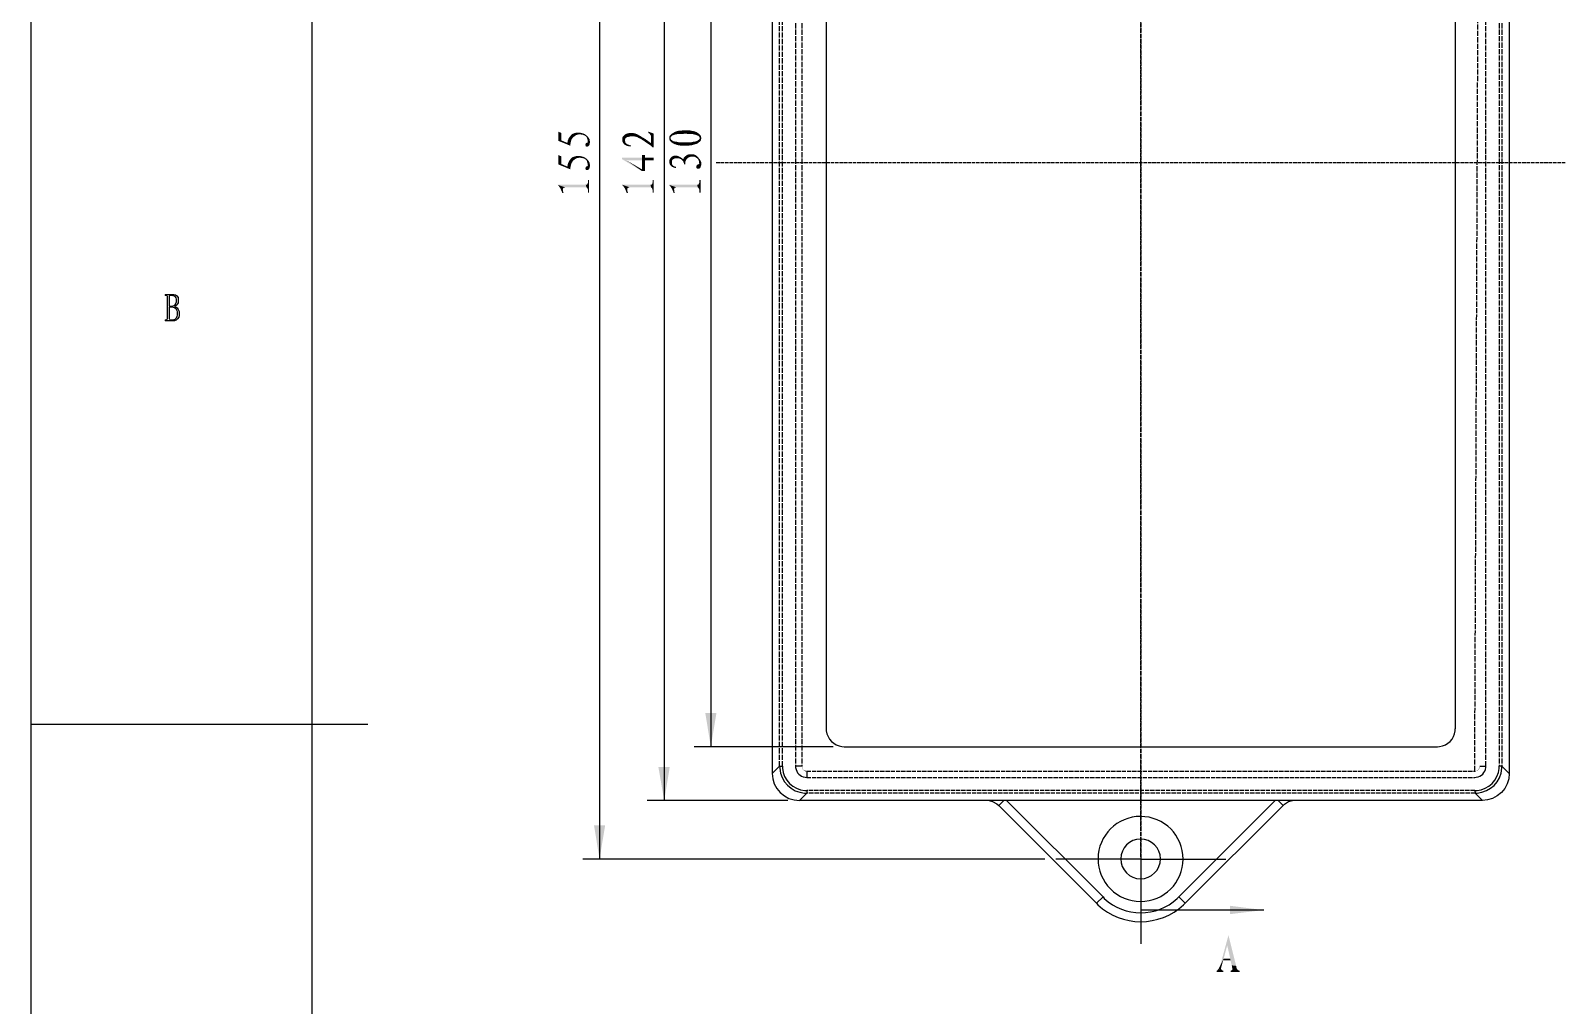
# Model space of a CAD drawing. Header units: millimetres. Extents: x 25 to 550, y -188 to 205.
# Drawn here: x 25.3 to 196, y -33.4 to 75 of the extents above; entities that cross this region are included whole.
import ezdxf

# ---------------------------------------------------------------- set-up
doc = ezdxf.new("R2010")
doc.units = ezdxf.units.MM
doc.linetypes.add('PDF_IMPORT', pattern=[1, 0.8, -0.2])
doc.layers.add('PDF_图层 1', color=7, linetype='Continuous', true_color=0x231f20)

msp = doc.modelspace()

# ---------------------------------------------------------------- linework, layer by layer
at = {"layer": 'PDF_图层 1', "color": 7, "lineweight": -3}
for points in [[(25.27, 183.43), (25.27, -187.75)], [(56.53, 177.2), (56.53, -181.49)], [(88.56, 137.84), (88.56, 60.35)], [(95.75, 131.32), (95.75, 60.35)], [(107.77, 128.33), (107.77, -7.65)], [(189.77, 128.33), (189.77, -7.65)], [(100.94, 125.34), (100.94, 60.35), (100.94, -4.66)], [(113.78, 123.33), (113.78, -2.65)], [(183.76, 123.33), (183.76, -2.65)], [(88.56, 60.35), (88.56, -17.16)], [(95.75, 60.35), (95.75, -10.64)], [(40.22, 45.68), (40.22, 45.57)], [(40.22, 45.68), (41.21, 45.68)], [(40.36, 45.57), (40.22, 45.57)], [(40.45, 45.51), (40.45, 45.46)], [(40.45, 45.46), (40.45, 42.94)], [(40.7, 45.51), (40.67, 45.46)], [(40.67, 45.46), (40.67, 44.38)], [(40.76, 45.57), (40.7, 45.54)], [(41.07, 45.57), (40.79, 45.57)], [(41.07, 45.57), (41.18, 45.54)], [(41.18, 44.41), (41.1, 44.38)], [(41.18, 45.54), (41.32, 45.43)], [(41.32, 44.52), (41.18, 44.41)], [(41.21, 45.68), (41.38, 45.63)], [(41.41, 44.41), (41.27, 44.33)], [(41.32, 45.43), (41.41, 45.31)], [(41.41, 44.69), (41.32, 44.52)], [(41.38, 45.63), (41.52, 45.51)], [(41.41, 45.31), (41.44, 45.15)], [(41.44, 44.83), (41.41, 44.69)], [(41.52, 44.47), (41.41, 44.41)], [(41.44, 45.15), (41.44, 44.83)], [(41.52, 45.51), (41.66, 45.34)], [(41.6, 44.61), (41.52, 44.47)], [(41.66, 44.75), (41.6, 44.61)], [(41.66, 45.34), (41.69, 45.17)], [(41.69, 44.89), (41.66, 44.75)], [(41.69, 45.17), (41.69, 44.89)], [(40.22, 42.86), (40.22, 42.75)], [(40.22, 42.86), (40.36, 42.86)], [(41.27, 42.75), (40.22, 42.75)], [(40.45, 42.89), (40.39, 42.86)], [(40.67, 44.38), (41.1, 44.38)], [(40.67, 44.27), (40.67, 42.94)], [(41.13, 44.27), (40.67, 44.27)], [(40.7, 42.89), (40.76, 42.86)], [(40.79, 42.86), (41.18, 42.86)], [(41.13, 44.27), (41.27, 44.21)], [(41.29, 42.89), (41.18, 42.86)], [(41.27, 44.33), (41.44, 44.27)], [(41.27, 44.21), (41.41, 44.1)], [(41.44, 42.8), (41.27, 42.75)], [(41.44, 43.03), (41.29, 42.89)], [(41.41, 44.1), (41.52, 43.9)], [(41.44, 44.27), (41.58, 44.19)], [(41.52, 43.2), (41.44, 43.03)], [(41.6, 42.94), (41.44, 42.8)], [(41.52, 43.9), (41.55, 43.73)], [(41.55, 43.37), (41.52, 43.2)], [(41.55, 43.73), (41.55, 43.37)], [(41.58, 44.19), (41.69, 43.99)], [(41.75, 43.14), (41.6, 42.94)], [(41.69, 43.99), (41.77, 43.79)], [(41.8, 43.34), (41.75, 43.14)], [(41.77, 43.79), (41.8, 43.65)], [(41.8, 43.65), (41.8, 43.34)], [(25.27, -2.15), (62.77, -2.15)], [(113.78, -2.65), (113.78, -2.88)], [(183.76, -2.88), (183.76, -2.65)], [(114.54, -4.66), (99.08, -4.66)], [(115.53, -4.63), (115.79, -4.66)], [(115.79, -4.66), (181.78, -4.66)], [(181.78, -4.66), (182.01, -4.63)], [(108.59, -6.83), (107.77, -7.65)], [(108.59, -6.83), (108.62, -7.05)], [(108.65, -6.83), (108.7, -6.83)], [(108.73, -6.83), (108.82, -6.83), (108.9, -6.83)], [(108.9, -6.83), (108.9, -7.05)], [(111.07, -6.83), (110.37, -6.83)], [(110.37, -6.83), (110.37, -6.97)], [(186.5, -6.83), (187.17, -6.83)], [(187.17, -6.97), (187.17, -6.83)], [(188.64, -7.06), (188.64, -6.83)], [(188.92, -6.83), (188.87, -6.83), (188.81, -6.83), (188.72, -6.83), (188.64, -6.83)], [(188.95, -6.83), (189.77, -7.65)], [(188.95, -7.05), (188.95, -6.83)], [(107.77, -7.65), (107.83, -8.24), (108, -8.8), (108.28, -9.31), (108.65, -9.76), (109.13, -10.13), (109.63, -10.41), (110.2, -10.58), (110.79, -10.64)], [(111.44, -8.04), (111.61, -8.07)], [(111.47, -7.34), (111.52, -7.37)], [(111.61, -7.36), (111.61, -8.07)], [(185.93, -8.07), (186.1, -8.04)], [(189.71, -8.24), (189.54, -8.8)], [(189.77, -7.65), (189.71, -8.24)], [(111.61, -9.82), (110.79, -10.64)], [(111.36, -9.82), (111.61, -9.82)], [(111.38, -9.51), (111.61, -9.54)], [(111.61, -9.54), (111.61, -9.62)], [(111.61, -9.62), (111.61, -9.68)], [(111.61, -9.68), (111.61, -9.74)], [(111.61, -9.74), (111.61, -9.79)], [(185.93, -9.54), (186.18, -9.51)], [(185.93, -9.54), (185.93, -9.62)], [(185.93, -9.62), (185.96, -9.68)], [(185.96, -9.68), (185.96, -9.74)], [(185.96, -9.74), (185.96, -9.79)], [(185.96, -9.82), (186.78, -10.64)], [(185.96, -9.82), (186.18, -9.82)], [(188.44, -10.13), (187.91, -10.41)], [(188.89, -9.76), (188.44, -10.13)], [(189.26, -9.31), (188.89, -9.76)], [(189.54, -8.8), (189.26, -9.31)], [(109.52, -10.64), (93.86, -10.64)], [(186.78, -10.64), (110.79, -10.64)], [(131.9, -10.64), (132.29, -10.75), (132.74, -11), (132.97, -11.2)], [(133.53, -10.64), (132.97, -11.2)], [(132.97, -11.2), (143.83, -22.07)], [(133.82, -10.64), (144.57, -21.36)], [(163.72, -10.64), (153, -21.36)], [(164.6, -11.2), (153.71, -22.07)], [(164.04, -10.64), (164.6, -11.2)], [(164.6, -11.2), (164.77, -11.03), (165.22, -10.75), (165.64, -10.64)], [(187.34, -10.58), (186.78, -10.64)], [(187.91, -10.41), (187.34, -10.58)], [(148.77, -16.56), (148.77, -22.83)], [(148.77, -16.9), (148.77, -17.16)], [(138.08, -17.16), (86.69, -17.16)], [(148.77, -17.16), (139.32, -17.16)], [(148.77, -17.16), (158.22, -17.16)], [(148.77, -17.16), (148.77, -26.58)], [(144.57, -21.36), (143.83, -22.07)], [(143.83, -22.07), (144, -22.23)], [(144.57, -21.36), (144.71, -21.53)], [(152.83, -21.53), (153, -21.36)], [(153, -21.36), (153.71, -22.07)], [(153.54, -22.23), (153.71, -22.07)], [(162.46, -22.83), (148.77, -22.83)]]:
    msp.add_lwpolyline(points, dxfattribs=at)
at = {"layer": 'PDF_图层 1', "color": 7, "linetype": 'PDF_IMPORT', "lineweight": -3, "ltscale": 0.616667}
msp.add_lwpolyline([(148.77, 146.89), (148.77, 140.66), (148.77, -16.56)], dxfattribs=at)
at = {"layer": 'PDF_图层 1', "color": 7, "linetype": 'PDF_IMPORT', "lineweight": -3, "ltscale": 0.576667}
msp.add_lwpolyline([(148.77, -16.9), (148.77, 137.58)], dxfattribs=at)
at = {"layer": 'PDF_图层 1', "color": 7, "linetype": 'PDF_IMPORT', "lineweight": -3, "ltscale": 0.7175}
for points in [[(108.59, -6.83), (108.59, 127.51)], [(108.9, -6.83), (108.9, 127.51)], [(110.37, 127.51), (110.37, -6.83)], [(111.07, 127.51), (111.07, -6.83)], [(185.93, -7.36), (186.5, 127.51)], [(187.17, -6.83), (187.17, 127.51)], [(188.64, 127.51), (188.64, -6.83)], [(188.95, 127.51), (188.95, -6.83)]]:
    msp.add_lwpolyline(points, dxfattribs=at)
at = {"layer": 'PDF_图层 1', "color": 7, "linetype": 'PDF_IMPORT', "lineweight": -3, "ltscale": 0.4875}
msp.add_lwpolyline([(101.54, 60.35), (196, 60.35)], dxfattribs=at)
at = {"layer": 'PDF_图层 1', "color": 7, "linetype": 'PDF_IMPORT', "lineweight": -3, "ltscale": 0.584167}
for points in [[(111.61, -7.36), (185.96, -7.36)], [(111.61, -8.07), (185.93, -8.07)], [(185.93, -9.54), (111.61, -9.54)], [(185.96, -9.82), (111.61, -9.82)]]:
    msp.add_lwpolyline(points, dxfattribs=at)
at = {"layer": 'PDF_图层 1', "color": 7, "lineweight": -3}
for centre, radius, start, end in [((148.75, -17.14), 4.73, 269.9101, 179.9015), ((148.75, -17.13), 2.2, 90.0822, 179.9178), ((148.74, -17.16), 4.71, 179.6151, 270.0486), ((148.72, -17.11), 2.25, 270.586, 359.414), ((148.77, -17.12), 6, 227.3541, 312.6459), ((148.77, -17.14), 6.98, 226.8839, 313.1161)]:
    msp.add_arc(centre, radius, start, end, dxfattribs=at)
for points in [[(113.78, -2.88), (113.91, -3.76), (114.63, -4.55), (115.53, -4.63)], [(182.01, -4.63), (182.95, -4.53), (183.64, -3.8), (183.76, -2.88)], [(108.62, -7.05), (108.7, -8.52), (109.89, -9.7), (111.36, -9.82)], [(108.9, -7.05), (109.01, -8.34), (110.08, -9.44), (111.38, -9.51)], [(110.37, -6.97), (110.48, -7.55), (110.84, -7.96), (111.44, -8.04)], [(186.1, -8.04), (186.65, -7.99), (187.11, -7.51), (187.17, -6.97)], [(186.18, -9.82), (187.7, -9.68), (188.8, -8.56), (188.95, -7.05)], [(186.18, -9.51), (187.46, -9.43), (188.55, -8.32), (188.64, -7.06)], [(150.97, -17.13), (150.97, -15.91), (149.96, -14.93), (148.74, -14.93)], [(146.54, -17.13), (146.54, -18.34), (147.53, -19.36), (148.74, -19.36)]]:
    msp.add_open_spline(points, degree=3, dxfattribs=at)
at = {"layer": 'PDF_图层 1', "color": 7, "transparency": 33554559}
for points in [[(84.32, 63.63), (83.99, 63.77), (84.32, 62.81)], [(83.99, 63.77), (83.99, 62.75), (84.32, 62.81)], [(85.23, 63.2), (85.11, 63.03), (85.31, 62.22)], [(85.37, 63.37), (85.23, 63.2), (85.37, 62.67)], [(85.31, 62.39), (85.23, 63.2), (85.31, 62.22)], [(85.23, 63.2), (85.31, 62.39), (85.34, 62.53)], [(85.23, 63.2), (85.34, 62.53), (85.37, 62.67)], [(85.51, 63.51), (85.37, 63.37), (85.51, 63.01)], [(85.37, 63.37), (85.37, 62.67), (85.4, 62.78)], [(85.37, 63.37), (85.4, 62.78), (85.45, 62.92)], [(85.37, 63.37), (85.45, 62.92), (85.51, 63.01)], [(85.51, 63.51), (85.65, 63.18), (85.71, 63.6)], [(85.51, 63.51), (85.51, 63.01), (85.57, 63.09)], [(85.51, 63.51), (85.57, 63.09), (85.65, 63.18)], [(85.71, 63.6), (85.65, 63.18), (85.79, 63.29)], [(85.71, 63.6), (85.79, 63.29), (85.93, 63.66)], [(85.93, 63.66), (85.79, 63.29), (85.96, 63.4)], [(85.93, 63.66), (86.16, 63.46), (86.21, 63.68)], [(85.93, 63.66), (85.96, 63.4), (86.16, 63.46)], [(86.21, 63.68), (86.16, 63.46), (86.36, 63.49)], [(86.21, 63.68), (86.36, 63.49), (86.44, 63.66)], [(86.44, 63.66), (86.36, 63.49), (86.53, 63.46)], [(86.44, 63.66), (86.53, 63.46), (86.69, 63.6)], [(86.69, 63.6), (86.53, 63.46), (86.72, 63.43)], [(86.69, 63.6), (86.72, 63.43), (86.86, 63.37)], [(86.69, 63.6), (86.86, 63.37), (86.92, 63.51)], [(86.92, 63.51), (86.86, 63.37), (87.01, 63.29)], [(86.92, 63.51), (87.01, 63.29), (87.06, 63.23)], [(86.92, 63.51), (87.06, 63.23), (87.09, 63.37)], [(87.09, 63.37), (87.06, 63.23), (87.12, 63.18)], [(87.09, 63.37), (87.12, 63.18), (87.15, 63.09)], [(87.09, 63.37), (87.15, 63.09), (87.17, 63.03)], [(87.09, 63.37), (87.17, 63.03), (87.2, 62.95)], [(87.2, 62.95), (87.09, 63.37), (87.23, 62.84)], [(87.09, 63.37), (87.23, 62.84), (87.26, 63.23)], [(87.26, 63.23), (87.23, 62.84), (87.26, 62.58)], [(87.26, 63.23), (87.26, 62.58), (87.29, 62.16)], [(87.26, 63.23), (87.29, 62.16), (87.34, 62.19)], [(87.26, 63.23), (87.34, 62.19), (87.37, 63.06)], [(91.12, 63.18), (91.1, 63.09), (91.12, 62.64)], [(91.18, 63.26), (91.12, 63.18), (91.18, 62.53)], [(91.12, 63.18), (91.12, 62.64), (91.18, 62.53)], [(91.18, 63.26), (91.24, 62.44), (91.27, 63.37)], [(91.18, 63.26), (91.18, 62.53), (91.24, 62.44)], [(91.27, 63.37), (91.24, 62.44), (91.32, 62.36)], [(91.38, 63.46), (91.27, 63.37), (91.38, 62.81)], [(91.27, 63.37), (91.32, 62.36), (91.35, 62.33)], [(91.27, 63.37), (91.35, 62.33), (91.38, 62.81)], [(91.52, 63.54), (91.38, 63.46), (91.52, 63.09)], [(91.38, 63.46), (91.38, 62.81), (91.41, 62.95)], [(91.38, 63.46), (91.41, 62.95), (91.44, 63.03)], [(91.38, 63.46), (91.44, 63.03), (91.52, 63.09)], [(91.52, 63.54), (91.6, 63.18), (91.69, 63.6)], [(91.52, 63.54), (91.52, 63.09), (91.6, 63.18)], [(91.69, 63.6), (91.6, 63.18), (91.75, 63.2)], [(91.86, 63.63), (91.69, 63.6), (91.86, 63.23)], [(91.69, 63.6), (91.75, 63.2), (91.86, 63.23)], [(91.86, 63.63), (91.86, 63.23), (92.03, 63.26)], [(91.86, 63.63), (92.03, 63.26), (92.08, 63.63)], [(92.08, 63.63), (92.03, 63.26), (92.2, 63.26)], [(92.08, 63.63), (92.2, 63.26), (92.31, 63.63)], [(92.31, 63.63), (92.2, 63.26), (92.39, 63.26)], [(92.31, 63.63), (92.39, 63.26), (92.56, 63.23)], [(92.56, 63.57), (92.31, 63.63), (92.56, 63.23)], [(92.56, 63.57), (92.56, 63.23), (92.73, 63.18)], [(92.56, 63.57), (92.73, 63.18), (92.76, 63.49)], [(92.76, 63.49), (92.73, 63.18), (92.9, 63.09)], [(92.76, 63.49), (92.9, 63.09), (93.02, 63.03)], [(93.02, 63.34), (92.76, 63.49), (93.02, 63.03)], [(93.02, 63.35), (93.16, 62.98), (93.27, 63.18)], [(93.02, 63.34), (93.02, 63.03), (93.16, 62.98)], [(93.27, 63.18), (93.16, 62.98), (93.3, 62.87)], [(93.27, 63.18), (93.3, 62.87), (93.49, 62.75)], [(93.27, 63.18), (93.49, 62.75), (93.58, 63.01)], [(93.97, 63.8), (93.97, 63.66), (94.09, 63.57)], [(93.97, 63.8), (94.09, 63.57), (94.17, 63.49)], [(93.97, 63.8), (94.17, 63.49), (94.23, 63.4)], [(93.97, 63.8), (94.23, 63.4), (94.57, 63.57)], [(94.23, 63.4), (94.28, 63.29), (94.57, 63.57)], [(94.57, 63.57), (94.28, 63.29), (94.57, 62.05)], [(94.28, 63.29), (94.28, 62.5), (94.45, 62.05)], [(94.28, 63.29), (94.45, 62.05), (94.57, 62.05)], [(96.34, 63.26), (96.32, 63.06), (96.34, 62.89)], [(96.37, 63.34), (96.34, 63.26), (96.37, 62.78)], [(96.34, 63.26), (96.34, 62.89), (96.37, 62.78)], [(96.49, 63.46), (96.37, 63.34), (96.49, 63.18)], [(96.46, 63.01), (96.37, 63.34), (96.49, 62.67)], [(96.37, 63.34), (96.37, 62.78), (96.49, 62.67)], [(96.46, 63.06), (96.37, 63.34), (96.46, 63.01)], [(96.46, 63.12), (96.37, 63.34), (96.46, 63.06)], [(96.37, 63.34), (96.46, 63.12), (96.49, 63.18)], [(96.63, 63.57), (96.49, 63.46), (96.63, 63.32)], [(96.49, 63.46), (96.49, 63.18), (96.51, 63.23)], [(96.49, 63.46), (96.51, 63.23), (96.57, 63.29)], [(96.49, 63.46), (96.57, 63.29), (96.63, 63.32)], [(96.63, 63.57), (96.77, 63.4), (96.82, 63.68)], [(96.63, 63.57), (96.63, 63.32), (96.68, 63.37)], [(96.63, 63.57), (96.68, 63.37), (96.77, 63.4)], [(96.82, 63.68), (96.77, 63.4), (96.88, 63.43)], [(96.82, 63.68), (96.88, 63.43), (96.91, 63.74)], [(96.91, 63.74), (96.88, 63.43), (96.97, 63.46)], [(96.91, 63.74), (96.97, 63.46), (97.05, 63.8)], [(97.05, 63.8), (96.96, 63.46), (97.08, 63.49)], [(97.05, 63.8), (97.08, 63.49), (97.19, 63.85)], [(97.19, 63.85), (97.08, 63.49), (97.22, 63.51)], [(97.36, 63.88), (97.19, 63.85), (97.36, 63.51)], [(97.19, 63.85), (97.22, 63.51), (97.36, 63.51)], [(97.53, 63.91), (97.36, 63.88), (97.53, 63.54)], [(97.36, 63.88), (97.36, 63.51), (97.53, 63.54)], [(97.53, 63.91), (97.53, 63.54), (97.7, 63.54)], [(97.7, 63.91), (97.53, 63.91), (97.7, 63.54)], [(97.9, 63.94), (97.7, 63.91), (97.9, 63.54)], [(97.7, 63.91), (97.7, 63.54), (97.9, 63.54)], [(97.9, 63.94), (97.9, 63.54), (98.09, 63.57)], [(98.09, 63.94), (97.9, 63.94), (98.09, 63.57)], [(98.09, 63.94), (98.09, 63.57), (98.29, 63.54)], [(98.29, 63.94), (98.09, 63.94), (98.29, 63.54)], [(98.29, 63.94), (98.29, 63.54), (98.46, 63.54)], [(98.29, 63.94), (98.46, 63.54), (98.49, 63.94)], [(98.49, 63.94), (98.46, 63.54), (98.63, 63.54)], [(98.49, 63.94), (98.63, 63.54), (98.66, 63.91)], [(98.66, 63.91), (98.63, 63.54), (98.77, 63.51)], [(98.66, 63.91), (98.77, 63.51), (98.8, 63.88)], [(98.8, 63.88), (98.77, 63.51), (98.91, 63.51)], [(98.8, 63.88), (98.91, 63.51), (98.97, 63.85)], [(98.97, 63.85), (98.91, 63.51), (99.03, 63.49)], [(98.97, 63.85), (99.03, 63.49), (99.11, 63.82)], [(99.11, 63.82), (99.02, 63.49), (99.14, 63.46)], [(99.11, 63.82), (99.14, 63.46), (99.25, 63.43)], [(99.25, 63.77), (99.11, 63.82), (99.25, 63.43)], [(99.39, 63.71), (99.25, 63.77), (99.42, 63.37)], [(99.25, 63.77), (99.25, 63.43), (99.42, 63.37)], [(99.39, 63.71), (99.42, 63.37), (99.5, 63.63)], [(99.5, 63.63), (99.42, 63.37), (99.53, 63.32)], [(99.5, 63.63), (99.53, 63.32), (99.59, 63.57)], [(99.59, 63.57), (99.53, 63.32), (99.62, 63.26)], [(99.59, 63.57), (99.62, 63.26), (99.67, 63.18)], [(99.67, 63.49), (99.59, 63.57), (99.67, 63.18)], [(99.67, 63.49), (99.67, 63.18), (99.7, 63.06)], [(99.67, 63.49), (99.7, 63.06), (99.76, 62.72)], [(99.76, 63.4), (99.67, 63.49), (99.76, 62.72)], [(99.76, 63.4), (99.76, 62.72), (99.82, 62.81)], [(99.82, 63.34), (99.76, 63.4), (99.82, 62.81)], [(99.82, 63.34), (99.82, 62.81), (99.84, 62.89)], [(99.84, 63.23), (99.82, 63.34), (99.84, 62.89)], [(99.84, 63.23), (99.84, 62.89), (99.87, 62.98)], [(99.87, 63.06), (99.84, 63.23), (99.87, 62.98)], [(99.87, 63.15), (99.84, 63.23), (99.87, 63.06)], [(84.32, 62.81), (85.31, 62.22), (83.99, 62.75)], [(84.32, 62.81), (84.97, 62.53), (85.31, 62.22)], [(85.03, 62.81), (84.97, 62.53), (85.31, 62.22)], [(85.11, 63.03), (85.03, 62.81), (85.31, 62.22)], [(87.01, 62.41), (86.98, 62.33), (87.01, 62.22)], [(87.03, 62.47), (87.01, 62.41), (87.03, 62.16)], [(87.01, 62.41), (87.01, 62.22), (87.03, 62.16)], [(87.09, 62.53), (87.03, 62.47), (87.09, 62.13)], [(87.03, 62.47), (87.03, 62.16), (87.09, 62.13)], [(87.09, 62.53), (87.12, 62.13), (87.15, 62.55)], [(87.09, 62.53), (87.09, 62.13), (87.12, 62.13)], [(87.15, 62.55), (87.12, 62.13), (87.17, 62.1)], [(87.15, 62.55), (87.23, 62.13), (87.26, 62.58)], [(87.15, 62.55), (87.17, 62.1), (87.23, 62.13)], [(87.23, 62.84), (87.23, 62.72), (87.26, 62.58)], [(87.26, 62.58), (87.23, 62.13), (87.29, 62.16)], [(87.37, 63.06), (87.34, 62.19), (87.4, 62.24)], [(87.37, 63.06), (87.4, 62.24), (87.43, 62.33)], [(87.37, 63.06), (87.43, 62.33), (87.46, 62.41)], [(87.46, 62.92), (87.37, 63.06), (87.46, 62.41)], [(87.46, 62.92), (87.46, 62.41), (87.48, 62.56)], [(87.48, 62.72), (87.46, 62.92), (87.48, 62.55)], [(91.1, 63.09), (91.1, 62.92), (91.12, 62.64)], [(91.1, 62.92), (91.1, 62.72), (91.12, 62.64)], [(91.38, 62.81), (91.35, 62.33), (91.44, 62.3)], [(91.41, 62.7), (91.38, 62.81), (91.43, 62.3)], [(91.43, 62.58), (91.41, 62.7), (91.43, 62.3)], [(91.43, 62.58), (91.43, 62.3), (91.49, 62.24)], [(91.49, 62.5), (91.43, 62.58), (91.49, 62.24)], [(91.49, 62.5), (91.49, 62.24), (91.58, 62.22)], [(91.58, 62.41), (91.49, 62.5), (91.58, 62.22)], [(91.58, 62.41), (91.58, 62.22), (91.69, 62.19)], [(91.69, 62.36), (91.58, 62.41), (91.69, 62.19)], [(91.69, 62.36), (91.69, 62.19), (91.8, 62.16)], [(91.8, 62.33), (91.69, 62.36), (91.8, 62.16)], [(91.8, 62.33), (91.8, 62.16), (91.91, 62.16)], [(91.8, 62.33), (91.91, 62.16), (91.94, 62.27)], [(91.94, 62.27), (91.91, 62.16), (92.06, 62.13)], [(92.06, 62.27), (91.94, 62.27), (92.06, 62.13)], [(93.58, 63.01), (93.49, 62.75), (93.69, 62.61)], [(93.58, 63.01), (93.69, 62.61), (93.92, 62.78)], [(93.92, 62.78), (93.69, 62.61), (93.95, 62.44)], [(93.92, 62.78), (93.95, 62.44), (94.2, 62.27)], [(93.92, 62.78), (94.2, 62.27), (94.28, 62.5)], [(94.28, 62.5), (94.2, 62.27), (94.45, 62.05)], [(96.49, 62.95), (96.46, 63.01), (96.49, 62.67)], [(96.51, 62.89), (96.49, 62.95), (96.63, 62.55)], [(96.49, 62.95), (96.49, 62.67), (96.63, 62.55)], [(96.57, 62.87), (96.51, 62.89), (96.63, 62.55)], [(96.63, 62.81), (96.57, 62.87), (96.63, 62.55)], [(96.68, 62.78), (96.63, 62.81), (96.82, 62.44)], [(96.63, 62.81), (96.63, 62.55), (96.82, 62.44)], [(96.77, 62.72), (96.68, 62.78), (96.82, 62.44)], [(96.77, 62.72), (96.82, 62.44), (96.88, 62.7)], [(96.88, 62.7), (96.82, 62.44), (96.91, 62.39)], [(96.88, 62.7), (96.91, 62.39), (96.96, 62.67)], [(96.96, 62.67), (96.91, 62.39), (97.05, 62.36)], [(96.96, 62.67), (97.05, 62.36), (97.08, 62.67)], [(97.08, 62.67), (97.05, 62.36), (97.19, 62.3)], [(97.08, 62.67), (97.19, 62.3), (97.22, 62.64)], [(97.22, 62.64), (97.19, 62.3), (97.36, 62.27)], [(97.36, 62.61), (97.22, 62.64), (97.36, 62.27)], [(97.36, 62.61), (97.36, 62.27), (97.53, 62.24)], [(97.53, 62.61), (97.36, 62.61), (97.53, 62.24)], [(97.53, 62.61), (97.53, 62.24), (97.7, 62.24)], [(97.7, 62.61), (97.53, 62.61), (97.7, 62.24)], [(97.7, 62.61), (97.7, 62.24), (97.9, 62.22)], [(97.9, 62.58), (97.7, 62.61), (97.9, 62.22)], [(97.9, 62.58), (97.9, 62.22), (98.09, 62.22)], [(98.09, 62.58), (97.9, 62.58), (98.09, 62.22)], [(98.29, 62.58), (98.09, 62.58), (98.49, 62.24)], [(98.09, 62.58), (98.09, 62.22), (98.49, 62.24)], [(98.46, 62.61), (98.29, 62.58), (98.49, 62.24)], [(98.46, 62.61), (98.49, 62.24), (98.63, 62.61)], [(98.63, 62.61), (98.49, 62.24), (98.8, 62.27)], [(98.77, 62.61), (98.63, 62.61), (98.8, 62.27)], [(98.77, 62.61), (98.8, 62.27), (98.91, 62.64)], [(98.91, 62.64), (98.8, 62.27), (99.11, 62.36)], [(99.02, 62.67), (98.91, 62.64), (99.11, 62.36)], [(99.02, 62.67), (99.11, 62.36), (99.14, 62.67)], [(99.14, 62.67), (99.11, 62.36), (99.39, 62.44)], [(99.25, 62.7), (99.14, 62.67), (99.39, 62.44)], [(99.25, 62.7), (99.39, 62.44), (99.42, 62.75)], [(99.42, 62.75), (99.39, 62.44), (99.5, 62.5)], [(99.42, 62.75), (99.5, 62.5), (99.53, 62.84)], [(99.53, 62.84), (99.5, 62.5), (99.59, 62.58)], [(99.53, 62.84), (99.59, 62.58), (99.62, 62.89)], [(99.62, 62.89), (99.59, 62.58), (99.67, 62.64)], [(99.67, 62.95), (99.62, 62.89), (99.67, 62.64)], [(99.7, 63.06), (99.67, 62.95), (99.76, 62.72)], [(99.67, 62.95), (99.67, 62.64), (99.76, 62.72)], [(84.32, 61.03), (83.99, 61.17), (84.32, 60.18)], [(83.99, 61.17), (83.99, 60.13), (84.32, 60.18)], [(84.32, 60.18), (85.31, 59.59), (83.99, 60.13)], [(84.32, 60.18), (84.97, 59.9), (85.31, 59.59)], [(85.03, 60.18), (84.97, 59.9), (85.31, 59.59)], [(85.11, 60.41), (85.03, 60.18), (85.31, 59.59)], [(85.23, 60.61), (85.11, 60.41), (85.31, 59.59)], [(85.37, 60.78), (85.23, 60.61), (85.37, 60.04)], [(85.31, 59.76), (85.23, 60.61), (85.31, 59.59)], [(85.23, 60.61), (85.31, 59.76), (85.34, 59.9)], [(85.23, 60.61), (85.34, 59.9), (85.37, 60.04)], [(85.51, 60.92), (85.37, 60.78), (85.51, 60.38)], [(85.37, 60.78), (85.37, 60.04), (85.4, 60.16)], [(85.37, 60.78), (85.4, 60.16), (85.45, 60.3)], [(85.37, 60.78), (85.45, 60.3), (85.51, 60.38)], [(85.51, 60.92), (85.65, 60.58), (85.71, 61)], [(85.51, 60.92), (85.51, 60.38), (85.57, 60.5)], [(85.51, 60.92), (85.57, 60.5), (85.65, 60.58)], [(85.71, 61), (85.65, 60.58), (85.79, 60.69)], [(85.71, 61), (85.79, 60.69), (85.93, 61.06)], [(85.93, 61.06), (85.79, 60.69), (85.96, 60.81)], [(85.93, 61.06), (86.16, 60.86), (86.21, 61.09)], [(85.93, 61.06), (85.96, 60.81), (86.16, 60.86)], [(86.21, 61.09), (86.16, 60.86), (86.36, 60.89)], [(86.21, 61.09), (86.36, 60.89), (86.44, 61.06)], [(86.44, 61.06), (86.36, 60.89), (86.53, 60.86)], [(86.44, 61.06), (86.53, 60.86), (86.69, 61)], [(86.69, 61), (86.53, 60.86), (86.72, 60.83)], [(86.69, 61), (86.72, 60.83), (86.86, 60.78)], [(86.69, 61), (86.86, 60.78), (86.92, 60.92)], [(86.92, 60.92), (86.86, 60.78), (87.01, 60.69)], [(86.92, 60.92), (87.01, 60.69), (87.06, 60.64)], [(86.92, 60.92), (87.06, 60.64), (87.09, 60.78)], [(87.01, 59.79), (86.98, 59.7), (87.01, 59.59)], [(87.03, 59.85), (87.01, 59.79), (87.03, 59.54)], [(87.01, 59.79), (87.01, 59.59), (87.03, 59.54)], [(87.09, 59.9), (87.03, 59.85), (87.09, 59.51)], [(87.03, 59.85), (87.03, 59.54), (87.09, 59.51)], [(87.09, 60.78), (87.06, 60.64), (87.12, 60.58)], [(87.09, 60.78), (87.12, 60.58), (87.15, 60.5)], [(87.09, 60.78), (87.15, 60.5), (87.17, 60.41)], [(87.09, 60.78), (87.17, 60.41), (87.2, 60.33)], [(87.09, 60.78), (87.23, 60.21), (87.26, 60.64)], [(87.09, 59.9), (87.12, 59.51), (87.15, 59.93)], [(87.09, 59.9), (87.09, 59.51), (87.12, 59.51)], [(87.15, 59.93), (87.12, 59.51), (87.17, 59.51)], [(87.15, 59.93), (87.23, 59.51), (87.26, 59.96)], [(87.15, 59.93), (87.17, 59.51), (87.23, 59.51)], [(87.26, 60.64), (87.23, 60.21), (87.26, 59.96)], [(87.23, 60.21), (87.23, 60.1), (87.26, 59.96)], [(87.26, 59.96), (87.23, 59.51), (87.29, 59.54)], [(87.26, 60.64), (87.26, 59.96), (87.29, 59.54)], [(87.26, 60.64), (87.29, 59.54), (87.34, 59.56)], [(87.26, 60.64), (87.34, 59.56), (87.37, 60.47)], [(87.37, 60.47), (87.34, 59.56), (87.4, 59.62)], [(87.37, 60.47), (87.4, 59.62), (87.43, 59.7)], [(87.37, 60.47), (87.43, 59.7), (87.46, 59.79)], [(87.46, 60.3), (87.37, 60.47), (87.46, 59.79)], [(87.46, 60.3), (87.46, 59.79), (87.48, 59.93)], [(87.48, 60.1), (87.46, 60.3), (87.48, 59.93)], [(91.07, 60.89), (91.58, 60.58), (93.24, 59.42)], [(91.07, 60.89), (93.24, 59.42), (91.07, 60.72)], [(91.07, 60.89), (91.58, 60.58), (93.27, 60.58)], [(93.27, 60.89), (91.07, 60.89), (93.27, 60.58)], [(93.24, 59.42), (91.58, 60.58), (93.27, 59.59)], [(93.27, 61.2), (93.27, 60.89), (93.61, 59.42)], [(93.61, 60.58), (93.27, 61.2), (93.61, 59.42)], [(93.61, 60.89), (93.27, 61.2), (93.61, 60.58)], [(93.61, 61.2), (93.27, 61.2), (93.61, 60.89)], [(93.27, 60.89), (93.27, 60.58), (93.61, 59.42)], [(93.27, 60.58), (93.27, 59.59), (93.61, 59.42)], [(93.61, 60.89), (93.61, 60.58), (94.57, 60.58)], [(94.57, 60.89), (93.61, 60.89), (94.57, 60.58)], [(96.34, 60.66), (96.32, 60.58), (96.34, 60.24)], [(96.32, 60.58), (96.32, 60.41), (96.34, 60.24)], [(96.4, 60.75), (96.34, 60.66), (96.4, 60.07)], [(96.34, 60.66), (96.34, 60.24), (96.37, 60.16)], [(96.34, 60.66), (96.37, 60.16), (96.4, 60.07)], [(96.46, 60.86), (96.4, 60.75), (96.49, 59.99)], [(96.4, 60.75), (96.4, 60.07), (96.49, 59.99)], [(96.46, 60.86), (96.49, 59.99), (96.54, 60.95)], [(96.54, 60.95), (96.49, 59.99), (96.57, 59.9)], [(96.54, 60.95), (96.63, 60.58), (96.65, 61.03)], [(96.54, 60.95), (96.57, 59.9), (96.6, 60.27)], [(96.6, 60.38), (96.54, 60.95), (96.6, 60.27)], [(96.6, 60.5), (96.54, 60.95), (96.6, 60.38)], [(96.54, 60.95), (96.6, 60.5), (96.63, 60.58)], [(96.6, 60.27), (96.57, 59.9), (96.68, 59.85)], [(96.63, 60.18), (96.6, 60.27), (96.68, 59.85)], [(96.65, 61.03), (96.63, 60.58), (96.68, 60.66)], [(96.65, 60.1), (96.63, 60.18), (96.68, 59.85)], [(96.77, 61.09), (96.65, 61.03), (96.77, 60.72)], [(96.65, 61.03), (96.68, 60.66), (96.77, 60.72)], [(96.65, 60.1), (96.68, 59.85), (96.71, 60.04)], [(96.71, 60.04), (96.68, 59.85), (96.8, 59.79)], [(96.77, 59.99), (96.71, 60.04), (96.8, 59.79)], [(96.77, 61.09), (96.85, 60.78), (96.91, 61.12)], [(96.77, 61.09), (96.77, 60.72), (96.85, 60.78)], [(96.77, 59.99), (96.8, 59.79), (96.85, 59.93)], [(96.85, 59.93), (96.8, 59.79), (96.91, 59.76)], [(96.91, 61.12), (96.85, 60.78), (96.94, 60.81)], [(96.85, 59.93), (96.91, 59.76), (96.94, 59.9)], [(96.91, 61.12), (96.94, 60.81), (97.05, 60.83)], [(97.05, 61.12), (96.91, 61.12), (97.05, 60.83)], [(96.94, 59.9), (96.91, 59.76), (97.08, 59.73)], [(97.08, 59.87), (96.94, 59.9), (97.08, 59.73)], [(97.05, 61.12), (97.05, 60.83), (97.19, 60.83)], [(97.05, 61.12), (97.19, 60.83), (97.25, 61.09)], [(97.25, 61.09), (97.19, 60.83), (97.33, 60.83)], [(97.25, 61.09), (97.33, 60.83), (97.44, 61)], [(97.44, 61), (97.33, 60.83), (97.47, 60.78)], [(97.44, 61), (97.47, 60.78), (97.61, 60.72)], [(97.44, 61), (97.61, 60.72), (97.64, 60.89)], [(97.64, 60.89), (97.61, 60.72), (97.73, 60.61)], [(97.64, 60.89), (97.73, 60.61), (97.84, 60.52)], [(97.64, 60.89), (97.84, 60.52), (97.87, 60.72)], [(97.87, 60.72), (97.84, 60.52), (97.9, 60.38)], [(97.87, 60.72), (97.9, 60.38), (97.92, 60.86)], [(97.92, 60.86), (97.9, 60.38), (97.95, 60.27)], [(97.92, 60.86), (97.95, 60.27), (98.01, 60.97)], [(98.01, 60.98), (97.95, 60.27), (98.09, 60.16)], [(97.95, 60.27), (97.95, 60.16), (98.09, 60.16)], [(98.01, 60.98), (98.09, 60.38), (98.12, 61.06)], [(98.09, 60.38), (98.01, 60.98), (98.09, 60.16)], [(98.12, 61.06), (98.09, 60.38), (98.15, 60.55)], [(98.12, 61.06), (98.15, 60.55), (98.21, 61.14)], [(98.21, 61.14), (98.15, 60.55), (98.23, 60.69)], [(98.32, 61.2), (98.21, 61.14), (98.32, 60.81)], [(98.21, 61.14), (98.23, 60.69), (98.32, 60.81)], [(98.32, 61.2), (98.43, 60.89), (98.46, 61.26)], [(98.32, 61.2), (98.32, 60.81), (98.43, 60.89)], [(98.46, 61.26), (98.43, 60.89), (98.55, 60.95)], [(98.46, 61.26), (98.55, 60.95), (98.63, 61.26)], [(98.63, 61.26), (98.55, 60.95), (98.69, 61)], [(98.63, 61.26), (98.69, 61), (98.8, 61.26)], [(98.8, 61.26), (98.69, 61), (98.83, 61)], [(98.8, 61.26), (98.83, 61), (99, 61)], [(99, 61.26), (98.8, 61.26), (99, 61)], [(99, 61.26), (99, 61), (99.14, 60.98)], [(99, 61.26), (99.14, 60.98), (99.19, 61.2)], [(99.19, 61.2), (99.14, 60.97), (99.28, 60.92)], [(99.19, 61.2), (99.28, 60.92), (99.36, 61.09)], [(99.36, 61.09), (99.28, 60.92), (99.39, 60.83)], [(99.31, 59.93), (99.34, 59.76), (99.36, 60.02)], [(99.31, 59.93), (99.31, 59.85), (99.34, 59.76)], [(99.36, 60.02), (99.34, 59.76), (99.39, 59.7)], [(99.36, 61.09), (99.39, 60.83), (99.5, 60.75)], [(99.36, 61.09), (99.5, 60.75), (99.53, 60.92)], [(99.39, 60.07), (99.36, 60.02), (99.39, 59.71)], [(99.45, 60.1), (99.39, 60.07), (99.45, 59.65)], [(99.39, 60.07), (99.39, 59.71), (99.45, 59.65)], [(99.53, 60.16), (99.45, 60.1), (99.56, 59.65)], [(99.45, 60.1), (99.45, 59.65), (99.56, 59.65)], [(99.53, 60.92), (99.5, 60.75), (99.59, 60.61)], [(99.53, 60.92), (99.59, 60.61), (99.7, 60.72)], [(99.65, 60.18), (99.53, 60.16), (99.65, 59.68)], [(99.53, 60.16), (99.56, 59.65), (99.59, 59.65)], [(99.53, 60.16), (99.59, 59.65), (99.65, 59.68)], [(99.59, 60.61), (99.62, 60.41), (99.7, 60.72)], [(99.62, 60.41), (99.65, 60.18), (99.7, 60.72)], [(99.7, 60.72), (99.65, 60.18), (99.7, 59.7)], [(99.65, 60.18), (99.65, 59.68), (99.7, 59.7)], [(99.7, 60.72), (99.7, 59.7), (99.76, 59.76)], [(99.7, 60.72), (99.76, 59.76), (99.79, 60.55)], [(99.79, 60.55), (99.76, 59.76), (99.81, 59.85)], [(99.79, 60.55), (99.81, 59.85), (99.84, 59.96)], [(99.79, 60.55), (99.84, 59.96), (99.87, 60.07)], [(99.87, 60.21), (99.79, 60.55), (99.87, 60.07)], [(99.87, 60.38), (99.79, 60.55), (99.87, 60.21)], [(87.26, 58.1), (87.23, 58.01), (87.26, 57.33)], [(87.29, 58.29), (87.26, 58.18), (87.29, 57.25)], [(87.26, 58.18), (87.26, 58.1), (87.29, 57.25)], [(87.26, 58.1), (87.26, 57.33), (87.29, 57.25)], [(87.29, 58.41), (87.29, 58.29), (87.4, 57)], [(87.4, 58.41), (87.29, 58.41), (87.4, 57)], [(87.29, 58.29), (87.29, 57.25), (87.4, 57)], [(93.27, 59.59), (93.24, 59.42), (93.61, 59.42)], [(94.45, 58.1), (94.43, 58.01), (94.45, 57.33)], [(94.45, 58.41), (94.45, 58.29), (94.57, 57)], [(94.57, 58.41), (94.45, 58.41), (94.57, 57)], [(94.45, 58.29), (94.45, 57.25), (94.57, 57)], [(99.65, 58.1), (99.62, 58.01), (99.65, 57.33)], [(99.67, 58.29), (99.65, 58.18), (99.67, 57.25)], [(99.65, 58.18), (99.65, 58.1), (99.67, 57.25)], [(99.65, 58.1), (99.65, 57.33), (99.67, 57.25)], [(99.67, 58.41), (99.67, 58.29), (99.79, 57)], [(99.79, 58.41), (99.67, 58.41), (99.79, 57)], [(99.67, 58.29), (99.67, 57.25), (99.79, 57)], [(84.47, 57.39), (84.07, 57.67), (83.9, 57.87)], [(84.49, 57.48), (84.47, 57.39), (83.9, 57.87)], [(83.9, 57.87), (84.49, 57.48), (84.55, 57.53)], [(83.9, 57.87), (84.55, 57.53), (84.61, 57.56)], [(83.9, 57.87), (84.61, 57.56), (84.75, 57.59)], [(83.9, 57.87), (84.75, 57.59), (87.03, 57.87)], [(84.07, 57.67), (84.21, 57.45), (84.47, 57.39)], [(84.21, 57.45), (84.32, 57.19), (84.47, 57.39)], [(84.32, 57.19), (84.41, 56.97), (84.47, 57.39)], [(84.47, 57.39), (84.41, 56.97), (84.49, 57.17)], [(84.49, 57.17), (84.41, 56.97), (84.55, 56.97)], [(87.03, 57.87), (84.75, 57.59), (87.09, 57.59)], [(87.09, 57.87), (87.03, 57.87), (87.09, 57.59)], [(87.09, 57.87), (87.12, 57.56), (87.15, 57.9)], [(87.09, 57.87), (87.09, 57.59), (87.12, 57.56)], [(87.15, 57.9), (87.12, 57.56), (87.17, 57.53)], [(87.2, 57.96), (87.15, 57.9), (87.2, 57.48)], [(87.15, 57.9), (87.17, 57.53), (87.2, 57.48)], [(87.23, 58.01), (87.2, 57.96), (87.23, 57.42)], [(87.2, 57.96), (87.2, 57.48), (87.23, 57.42)], [(87.23, 58.01), (87.23, 57.42), (87.26, 57.33)], [(87.29, 57.25), (87.29, 57.14), (87.4, 57)], [(87.29, 57.14), (87.29, 57), (87.4, 57)], [(91.63, 57.39), (91.24, 57.67), (91.07, 57.87)], [(91.66, 57.48), (91.63, 57.39), (91.07, 57.87)], [(91.07, 57.87), (91.66, 57.48), (91.72, 57.53)], [(91.07, 57.87), (91.72, 57.53), (91.8, 57.56)], [(91.07, 57.87), (91.8, 57.56), (91.94, 57.59)], [(91.07, 57.87), (91.94, 57.59), (94.23, 57.87)], [(91.24, 57.67), (91.38, 57.45), (91.63, 57.39)], [(91.38, 57.45), (91.49, 57.19), (91.63, 57.39)], [(91.49, 57.19), (91.58, 56.97), (91.63, 57.39)], [(91.63, 57.39), (91.58, 56.97), (91.66, 57.17)], [(91.66, 57.17), (91.58, 56.97), (91.72, 56.97)], [(94.23, 57.87), (91.94, 57.59), (94.28, 57.59)], [(94.28, 57.87), (94.23, 57.87), (94.28, 57.59)], [(94.28, 57.87), (94.31, 57.56), (94.34, 57.9)], [(94.28, 57.87), (94.28, 57.59), (94.31, 57.56)], [(94.34, 57.9), (94.31, 57.56), (94.37, 57.53)], [(94.4, 57.96), (94.34, 57.9), (94.4, 57.48)], [(94.34, 57.9), (94.37, 57.53), (94.4, 57.48)], [(94.43, 58.01), (94.4, 57.96), (94.43, 57.42)], [(94.4, 57.96), (94.4, 57.48), (94.43, 57.42)], [(94.43, 58.01), (94.43, 57.42), (94.45, 57.33)], [(94.45, 57.25), (94.45, 57.14), (94.57, 57)], [(94.45, 57.14), (94.45, 57), (94.57, 57)], [(96.85, 57.39), (96.46, 57.67), (96.29, 57.87)], [(96.88, 57.48), (96.85, 57.39), (96.29, 57.87)], [(96.29, 57.87), (96.88, 57.48), (96.91, 57.53)], [(96.29, 57.87), (96.91, 57.53), (96.99, 57.56)], [(96.29, 57.87), (96.99, 57.56), (97.13, 57.59)], [(96.29, 57.87), (97.13, 57.59), (99.42, 57.87)], [(96.46, 57.67), (96.6, 57.45), (96.85, 57.39)], [(96.6, 57.45), (96.71, 57.19), (96.85, 57.39)], [(96.71, 57.19), (96.8, 56.97), (96.85, 57.39)], [(96.85, 57.39), (96.8, 56.97), (96.88, 57.17)], [(96.88, 57.17), (96.8, 56.97), (96.91, 56.97)], [(99.42, 57.87), (97.13, 57.59), (99.48, 57.59)], [(99.48, 57.87), (99.42, 57.87), (99.48, 57.59)], [(99.48, 57.87), (99.5, 57.56), (99.53, 57.9)], [(99.48, 57.87), (99.48, 57.59), (99.5, 57.56)], [(99.53, 57.9), (99.5, 57.56), (99.56, 57.53)], [(99.59, 57.96), (99.53, 57.9), (99.59, 57.48)], [(99.53, 57.9), (99.56, 57.53), (99.59, 57.48)], [(99.62, 58.01), (99.59, 57.96), (99.62, 57.42)], [(99.59, 57.96), (99.59, 57.48), (99.62, 57.42)], [(99.62, 58.01), (99.62, 57.42), (99.65, 57.33)], [(99.67, 57.25), (99.67, 57.14), (99.79, 57)], [(99.67, 57.14), (99.67, 57), (99.79, 57)], [(100.94, -4.66), (101.56, -0.9), (100.32, -0.9)], [(95.75, -10.64), (96.37, -6.89), (95.1, -6.89)], [(88.56, -17.16), (89.18, -13.4), (87.94, -13.4)], [(162.46, -22.83), (158.7, -23.28), (158.7, -22.35)], [(158.39, -26.75), (157.6, -29.03), (158.53, -25.62)], [(158.39, -26.75), (158, -28.22), (157.6, -29.03)], [(158.53, -25.62), (158.39, -26.75), (158.73, -28.22)], [(158.53, -25.62), (158.73, -28.22), (158.76, -28.41)], [(158.53, -25.62), (158.76, -28.41), (158.79, -28.56)], [(158.53, -25.62), (158.79, -28.56), (158.82, -28.72)], [(158.53, -25.62), (158.82, -28.72), (158.87, -28.87)], [(158.53, -25.62), (158.87, -28.87), (158.9, -28.98)], [(158.9, -28.98), (158.53, -25.62), (159.38, -29.04)], [(157.6, -29.04), (157.49, -29.26), (157.94, -28.41)], [(157.49, -29.26), (157.71, -29.26), (157.94, -28.41)], [(157.6, -29.04), (157.94, -28.41), (158, -28.22)], [(158, -28.22), (157.94, -28.41), (158.73, -28.22)], [(158.73, -28.22), (157.94, -28.41), (158.76, -28.41)], [(158.9, -28.98), (158.93, -29.18), (159.38, -29.04)], [(157.29, -29.52), (157.21, -29.57), (157.83, -29.52)], [(157.83, -29.52), (157.21, -29.57), (157.94, -29.57)], [(157.21, -29.57), (157.21, -29.71), (157.94, -29.57)], [(157.94, -29.57), (157.21, -29.71), (157.94, -29.71)], [(157.4, -29.4), (157.29, -29.51), (157.74, -29.43)], [(157.74, -29.43), (157.29, -29.52), (157.83, -29.52)], [(157.71, -29.26), (157.4, -29.4), (157.71, -29.35)], [(157.49, -29.26), (157.4, -29.4), (157.71, -29.26)], [(157.71, -29.35), (157.4, -29.4), (157.74, -29.43)], [(158.87, -29.54), (158.76, -29.57), (159.63, -29.54)], [(159.63, -29.54), (158.76, -29.57), (159.78, -29.57)], [(158.76, -29.57), (158.76, -29.71), (159.77, -29.57)], [(159.77, -29.57), (158.76, -29.71), (159.77, -29.71)], [(158.93, -29.52), (158.87, -29.54), (159.58, -29.49)], [(159.58, -29.49), (158.87, -29.54), (159.63, -29.54)], [(159.38, -29.04), (158.93, -29.18), (159.41, -29.2)], [(158.93, -29.18), (158.96, -29.35), (159.41, -29.2)], [(159.52, -29.43), (158.93, -29.52), (159.58, -29.49)], [(158.96, -29.43), (158.93, -29.52), (159.52, -29.43)], [(159.41, -29.2), (158.96, -29.35), (159.46, -29.35)], [(158.96, -29.35), (158.96, -29.43), (159.46, -29.35)], [(159.46, -29.35), (158.96, -29.43), (159.52, -29.43)]]:
    msp.add_solid(points, dxfattribs=at)
at = {"layer": 'PDF_图层 1', "color": 7, "lineweight": -3, "transparency": 33554559}
for points in [[(40.39, 45.57), (40.39, 45.54), (40.42, 45.57), (40.42, 45.54)], [(40.42, 45.54), (40.42, 45.51), (40.45, 45.54), (40.45, 45.51)], [(40.45, 45.51), (40.45, 45.48), (40.48, 45.51), (40.48, 45.48)], [(40.7, 45.54), (40.7, 45.51), (40.73, 45.54), (40.73, 45.51)], [(40.79, 45.57), (40.79, 45.54), (40.82, 45.57), (40.82, 45.54)], [(40.36, 42.86), (40.36, 42.83), (40.39, 42.86), (40.39, 42.83)], [(40.45, 42.92), (40.45, 42.89), (40.48, 42.92), (40.48, 42.89)], [(40.45, 42.89), (40.45, 42.86), (40.48, 42.89), (40.48, 42.86)], [(40.67, 42.94), (40.67, 42.92), (40.7, 42.94), (40.7, 42.92)], [(40.7, 42.92), (40.7, 42.89), (40.73, 42.92), (40.73, 42.89)], [(40.76, 42.86), (40.76, 42.83), (40.79, 42.86), (40.79, 42.83)], [(108.59, -6.83), (108.59, -6.86), (108.65, -6.83), (108.65, -6.86)], [(108.7, -6.83), (108.7, -6.86), (108.73, -6.83), (108.73, -6.86)], [(111.07, -6.83), (111.07, -6.97), (111.1, -6.83), (111.1, -6.97)], [(188.92, -6.83), (188.92, -6.86), (188.98, -6.83), (188.98, -6.86)], [(111.1, -6.97), (111.1, -7.06), (111.13, -6.97), (111.13, -7.06)], [(111.13, -7.05), (111.13, -7.11), (111.16, -7.05), (111.16, -7.11)], [(111.16, -7.11), (111.16, -7.17), (111.19, -7.11), (111.19, -7.17)], [(111.19, -7.17), (111.19, -7.2), (111.21, -7.17), (111.21, -7.2)], [(111.19, -7.17), (111.19, -7.2), (111.21, -7.17), (111.21, -7.2)], [(111.21, -7.2), (111.21, -7.22), (111.24, -7.2), (111.24, -7.22)], [(111.24, -7.22), (111.24, -7.25), (111.27, -7.22), (111.27, -7.25)], [(111.27, -7.25), (111.27, -7.28), (111.33, -7.25), (111.33, -7.28)], [(111.3, -7.28), (111.3, -7.31), (111.36, -7.28), (111.36, -7.31)], [(111.36, -7.31), (111.36, -7.34), (111.41, -7.31), (111.41, -7.34)], [(111.41, -7.34), (111.41, -7.37), (111.47, -7.34), (111.47, -7.37)], [(111.52, -7.37), (111.52, -7.39), (111.61, -7.37), (111.61, -7.39)], [(185.96, -7.37), (185.96, -7.39), (186.07, -7.37), (186.07, -7.39)], [(186.07, -7.34), (186.07, -7.37), (186.16, -7.34), (186.16, -7.37)], [(186.16, -7.31), (186.16, -7.34), (186.24, -7.31), (186.24, -7.34)], [(186.24, -7.28), (186.24, -7.31), (186.27, -7.28), (186.27, -7.31)], [(186.24, -7.28), (186.24, -7.31), (186.27, -7.28), (186.27, -7.31)], [(186.27, -7.25), (186.27, -7.28), (186.3, -7.25), (186.3, -7.28)], [(186.3, -7.22), (186.3, -7.25), (186.35, -7.22), (186.35, -7.25)], [(186.35, -7.17), (186.35, -7.22), (186.38, -7.17), (186.38, -7.22)], [(186.38, -7.11), (186.38, -7.17), (186.41, -7.11), (186.41, -7.17)], [(186.41, -7.08), (186.41, -7.11), (186.44, -7.08), (186.44, -7.11)], [(186.44, -7), (186.44, -7.08), (186.47, -7), (186.47, -7.08)], [(186.47, -6.89), (186.47, -7), (186.5, -6.89), (186.5, -7)], [(186.5, -6.86), (186.5, -6.89), (186.52, -6.86), (186.52, -6.89)], [(111.61, -9.82), (111.61, -9.85), (111.64, -9.82), (111.64, -9.85)], [(111.61, -9.82), (111.61, -9.85), (111.64, -9.82), (111.64, -9.85)], [(185.96, -9.82), (185.96, -9.85), (185.99, -9.82), (185.99, -9.85)], [(185.96, -9.82), (185.96, -9.85), (185.99, -9.82), (185.99, -9.85)], [(148.77, -22.83), (148.77, -22.86), (148.8, -22.83), (148.8, -22.86)]]:
    msp.add_solid(points, dxfattribs=at)

doc.saveas('drawing.dxf')
